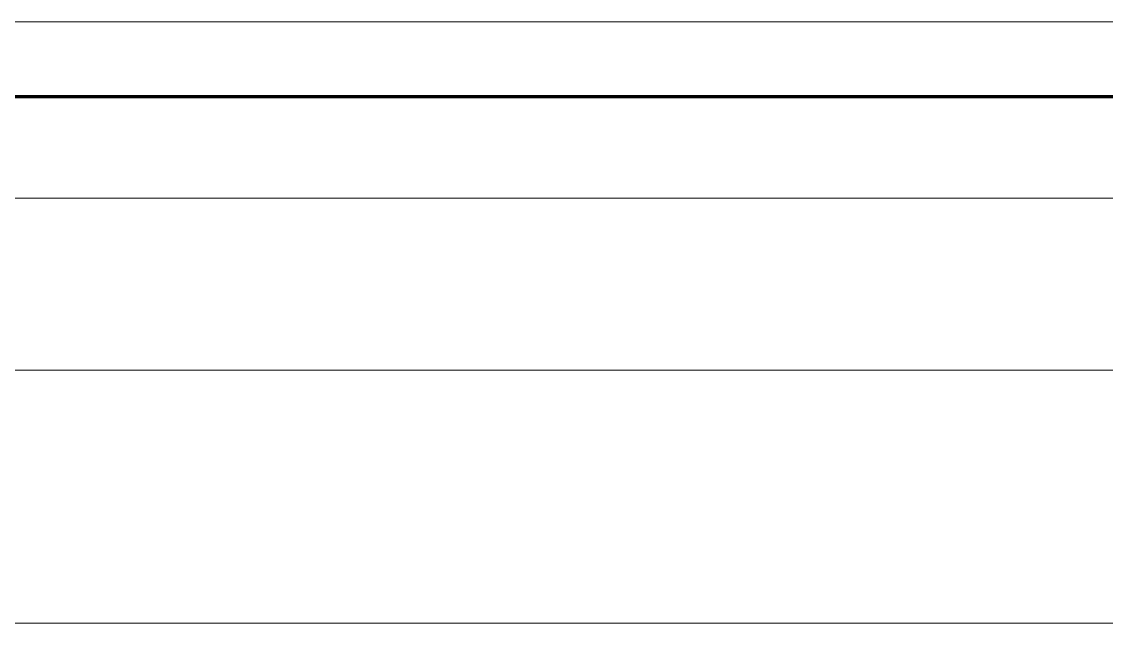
# Model space of a CAD drawing. Header units: millimetres. Extents: x 0 to 1680, y 0 to 594.
# Drawn here: x 620.19 to 632.7, y 215.81 to 222.75 of the extents above; entities that cross this region are included whole.
import ezdxf

# ---------------------------------------------------------------- set-up
doc = ezdxf.new("R2010")
doc.units = ezdxf.units.MM
doc.linetypes.add('K5LT_REINFORCED', pattern=[0])
doc.linetypes.add('K5LT_THIN_INCLUDED_TO_HATCHING', pattern=[0])
doc.layers.add('Системный слой', color=7, linetype='Continuous')

msp = doc.modelspace()

# ---------------------------------------------------------------- linework, layer by layer
at = {"layer": 'Системный слой', "color": 7, "linetype": 'K5LT_THIN_INCLUDED_TO_HATCHING', "lineweight": 18}
for p, q in [((598.9057, 222.74568), (645.1919, 222.74568)), ((598.9057, 221.87943), (645.1919, 221.87943)), ((655.98118, 220.71182), (592.74493, 220.71182)), ((655.98118, 218.72995), (592.74493, 218.72995)), ((656.00794, 215.81296), (592.77169, 215.81296))]:
    msp.add_line(p, q, dxfattribs=at)
at = {"layer": 'Системный слой', "color": 134, "linetype": 'K5LT_REINFORCED', "lineweight": 100, "true_color": 0x009696}
msp.add_line((657.22131, 221.87943), (591.54381, 221.87943), dxfattribs=at)

doc.saveas('drawing.dxf')
